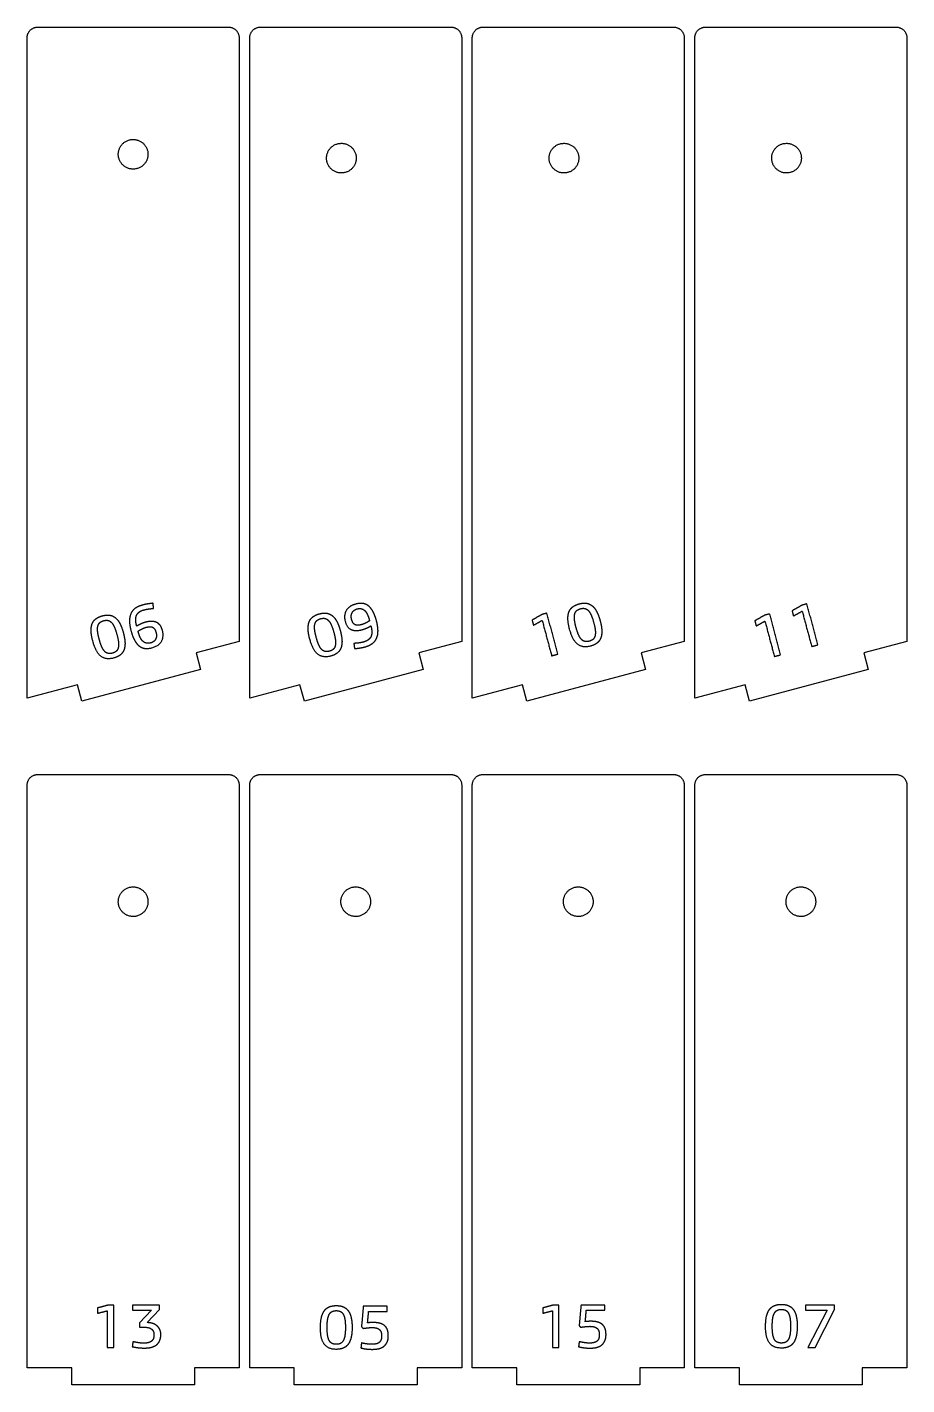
# Model space of a CAD drawing. Header units: millimetres. Extents: x 2900 to 3735, y -2384 to -1697.
# Drawn here: x 3320 to 3735, y -2338 to -1697 of the extents above; entities that cross this region are included whole.
import ezdxf

# ---------------------------------------------------------------- set-up
doc = ezdxf.new("R2010")
doc.units = ezdxf.units.MM
doc.layers.add('Cut Lines', color=1, linetype='Continuous', true_color=0xff0000)
doc.layers.add('Engrave Lines', color=5, linetype='Continuous', true_color=0x0000ff)

msp = doc.modelspace()

# ---------------------------------------------------------------- linework, layer by layer
at = {"layer": 'Cut Lines'}
for points in [[(3419.99, -1702.09), (3419.99, -1986.97), (3399.7, -1992.4), (3401.77, -2000.13), (3345.75, -2015.14), (3343.68, -2007.42), (3319.99, -2013.76), (3319.99, -1702.09)], [(3524.99, -1702.09), (3524.99, -1986.97), (3504.7, -1992.4), (3506.77, -2000.13), (3450.75, -2015.14), (3448.68, -2007.42), (3424.99, -2013.76), (3424.99, -1702.09)], [(3629.99, -1702.09), (3629.99, -1986.97), (3609.7, -1992.4), (3611.77, -2000.13), (3555.75, -2015.14), (3553.68, -2007.42), (3529.99, -2013.76), (3529.99, -1702.09)], [(3734.99, -1702.09), (3734.99, -1986.97), (3714.7, -1992.4), (3716.77, -2000.13), (3660.75, -2015.14), (3658.68, -2007.42), (3634.99, -2013.76), (3634.99, -1702.09)], [(3639.99, -2049.77), (3729.99, -2049.77)], [(3419.99, -2054.77), (3419.99, -2329.77), (3398.99, -2329.77), (3398.99, -2337.77), (3340.99, -2337.77), (3340.99, -2329.77), (3319.99, -2329.77), (3319.99, -2054.77)], [(3524.99, -2054.77), (3524.99, -2329.77), (3503.99, -2329.77), (3503.99, -2337.77), (3445.99, -2337.77), (3445.99, -2329.77), (3424.99, -2329.77), (3424.99, -2054.77)], [(3629.99, -2054.77), (3629.99, -2329.77), (3608.99, -2329.77), (3608.99, -2337.77), (3550.99, -2337.77), (3550.99, -2329.77), (3529.99, -2329.77), (3529.99, -2054.77)], [(3734.99, -2054.77), (3734.99, -2329.77), (3713.99, -2329.77), (3713.99, -2337.77), (3655.99, -2337.77), (3655.99, -2329.77), (3634.99, -2329.77), (3634.99, -2054.77)]]:
    msp.add_lwpolyline(points, dxfattribs=at)
for points, knots in [([(3319.99, -1702.09), (3319.99, -1701.95), (3320, -1701.66), (3320.05, -1701.23), (3320.15, -1700.79), (3320.29, -1700.35), (3320.47, -1699.92), (3320.7, -1699.5), (3320.97, -1699.1), (3321.28, -1698.73), (3321.62, -1698.38), (3322, -1698.07), (3322.4, -1697.8), (3322.82, -1697.58), (3323.25, -1697.4), (3323.69, -1697.26), (3324.13, -1697.16), (3324.56, -1697.1), (3324.85, -1697.09), (3324.99, -1697.09)], [336.199738, 336.199738, 336.199738, 336.199738, 336.622597, 337.05893, 337.507654, 337.967426, 338.43665, 338.913497, 339.395944, 339.881813, 340.368834, 340.854703, 341.337149, 341.813997, 342.28322, 342.742992, 343.191717, 343.62805, 344.050908, 344.050908, 344.050908, 344.050908]), ([(3414.99, -1697.09), (3415.13, -1697.09), (3415.41, -1697.1), (3415.85, -1697.16), (3416.29, -1697.26), (3416.72, -1697.4), (3417.16, -1697.58), (3417.58, -1697.8), (3417.98, -1698.07), (3418.35, -1698.38), (3418.7, -1698.73), (3419, -1699.1), (3419.27, -1699.5), (3419.5, -1699.92), (3419.68, -1700.35), (3419.82, -1700.79), (3419.92, -1701.23), (3419.97, -1701.66), (3419.99, -1701.95), (3419.99, -1702.09)], [434.050908, 434.050908, 434.050908, 434.050908, 434.473767, 434.9101, 435.358824, 435.818596, 436.28782, 436.764667, 437.247113, 437.732983, 438.220004, 438.705873, 439.188319, 439.665167, 440.13439, 440.594162, 441.042887, 441.47922, 441.902078, 441.902078, 441.902078, 441.902078]), ([(3424.99, -2054.77), (3424.99, -2054.63), (3425, -2054.34), (3425.05, -2053.91), (3425.15, -2053.47), (3425.29, -2053.04), (3425.47, -2052.6), (3425.7, -2052.18), (3425.97, -2051.78), (3426.28, -2051.41), (3426.62, -2051.06), (3427, -2050.75), (3427.4, -2050.49), (3427.82, -2050.26), (3428.25, -2050.08), (3428.69, -2049.94), (3429.13, -2049.84), (3429.56, -2049.78), (3429.85, -2049.77), (3429.99, -2049.77)], [1051, 1051, 1051, 1051, 1051.422859, 1051.859192, 1052.307916, 1052.767688, 1053.236911, 1053.713759, 1054.196205, 1054.682074, 1055.169095, 1055.654965, 1056.137411, 1056.614258, 1057.083482, 1057.543254, 1057.991978, 1058.428311, 1058.85117, 1058.85117, 1058.85117, 1058.85117]), ([(3519.99, -2049.77), (3520.13, -2049.77), (3520.41, -2049.78), (3520.85, -2049.84), (3521.29, -2049.94), (3521.72, -2050.08), (3522.16, -2050.26), (3522.58, -2050.49), (3522.98, -2050.75), (3523.35, -2051.06), (3523.7, -2051.41), (3524, -2051.78), (3524.27, -2052.18), (3524.5, -2052.6), (3524.68, -2053.04), (3524.82, -2053.47), (3524.92, -2053.91), (3524.97, -2054.34), (3524.99, -2054.63), (3524.99, -2054.77)], [1148.85117, 1148.85117, 1148.85117, 1148.85117, 1149.274028, 1149.710361, 1150.159086, 1150.618858, 1151.088081, 1151.564929, 1152.047375, 1152.533244, 1153.020265, 1153.506134, 1153.988581, 1154.465428, 1154.934652, 1155.394424, 1155.843148, 1156.279481, 1156.70234, 1156.70234, 1156.70234, 1156.70234]), ([(3634.99, -2054.77), (3634.99, -2054.63), (3635, -2054.34), (3635.05, -2053.91), (3635.15, -2053.47), (3635.29, -2053.04), (3635.47, -2052.6), (3635.7, -2052.18), (3635.97, -2051.78), (3636.28, -2051.41), (3636.62, -2051.06), (3637, -2050.75), (3637.4, -2050.49), (3637.82, -2050.26), (3638.25, -2050.08), (3638.69, -2049.94), (3639.13, -2049.84), (3639.56, -2049.78), (3639.85, -2049.77), (3639.99, -2049.77)], [1067.70221, 1067.70221, 1067.70221, 1067.70221, 1068.125069, 1068.561402, 1069.010126, 1069.469898, 1069.939122, 1070.415969, 1070.898416, 1071.384285, 1071.871306, 1072.357175, 1072.839621, 1073.316469, 1073.785692, 1074.245464, 1074.694189, 1075.130522, 1075.55338, 1075.55338, 1075.55338, 1075.55338]), ([(3729.99, -2049.77), (3730.13, -2049.77), (3730.41, -2049.78), (3730.85, -2049.84), (3731.29, -2049.94), (3731.72, -2050.08), (3732.16, -2050.26), (3732.58, -2050.49), (3732.98, -2050.75), (3733.35, -2051.06), (3733.7, -2051.41), (3734, -2051.78), (3734.27, -2052.18), (3734.5, -2052.6), (3734.68, -2053.04), (3734.82, -2053.47), (3734.92, -2053.91), (3734.97, -2054.34), (3734.99, -2054.63), (3734.99, -2054.77)], [393.85104, 393.85104, 393.85104, 393.85104, 394.273899, 394.710232, 395.158956, 395.618728, 396.087952, 396.564799, 397.047246, 397.533115, 398.020136, 398.506005, 398.988451, 399.465299, 399.934522, 400.394294, 400.843019, 401.279352, 401.70221, 401.70221, 401.70221, 401.70221])]:
    msp.add_open_spline(points, degree=3, knots=knots, dxfattribs=at)
for points in [[(3324.99, -1697.09), (3369.99, -1697.09), (3414.99, -1697.09)], [(3429.99, -1697.09), (3474.99, -1697.09), (3519.99, -1697.09)], [(3534.99, -1697.09), (3579.99, -1697.09), (3624.99, -1697.09)], [(3639.99, -1697.09), (3684.99, -1697.09), (3729.99, -1697.09)], [(3324.99, -2049.77), (3369.99, -2049.77), (3414.99, -2049.77)], [(3429.99, -2049.77), (3474.99, -2049.77), (3519.99, -2049.77)], [(3534.99, -2049.77), (3579.99, -2049.77), (3624.99, -2049.77)]]:
    msp.add_open_spline(points, degree=2, dxfattribs=at)
for points, weights in [([(3424.99, -1702.09), (3424.99, -1697.09), (3429.99, -1697.09)], [1, 0.707106781187, 1]), ([(3519.99, -1697.09), (3524.99, -1697.09), (3524.99, -1702.09)], [1, 0.707106781186, 1]), ([(3529.99, -1702.09), (3529.99, -1697.09), (3534.99, -1697.09)], [1, 0.707106781187, 1]), ([(3624.99, -1697.09), (3629.99, -1697.09), (3629.99, -1702.09)], [1, 0.707106781187, 1]), ([(3634.99, -1702.09), (3634.99, -1697.09), (3639.99, -1697.09)], [1, 0.707106781187, 1]), ([(3729.99, -1697.09), (3734.99, -1697.09), (3734.99, -1702.09)], [1, 0.707106781186, 1]), ([(3319.99, -2054.77), (3319.99, -2049.77), (3324.99, -2049.77)], [1, 0.707106781181, 1]), ([(3414.99, -2049.77), (3419.99, -2049.77), (3419.99, -2054.77)], [1, 0.707106781185, 1]), ([(3529.99, -2054.77), (3529.99, -2049.77), (3534.99, -2049.77)], [1, 0.707106781191, 1]), ([(3624.99, -2049.77), (3629.99, -2049.77), (3629.99, -2054.77)], [1, 0.707106781186, 1])]:
    msp.add_rational_spline(points, weights, degree=2, dxfattribs=at)
for points, knots in [([(3376.5, -1759.65), (3379.06, -1753.14), (3372.55, -1750.58), (3366.03, -1748.02), (3363.47, -1754.53), (3360.91, -1761.05), (3367.43, -1763.61), (3373.94, -1766.17), (3376.5, -1759.65)], [0, 0, 0, 10.995574, 10.995574, 21.991149, 21.991149, 32.986723, 32.986723, 43.982297, 43.982297, 43.982297]), ([(3463.86, -1764.38), (3469.34, -1768.74), (3473.7, -1763.27), (3478.06, -1757.79), (3472.59, -1753.43), (3467.11, -1749.07), (3462.75, -1754.54), (3458.39, -1760.01), (3463.86, -1764.38)], [-43.982297, -43.982297, -43.982297, -32.986723, -32.986723, -21.991149, -21.991149, -10.995574, -10.995574, 0, 0, 0]), ([(3568.86, -1764.38), (3574.34, -1768.74), (3578.7, -1763.27), (3583.06, -1757.79), (3577.59, -1753.43), (3572.11, -1749.07), (3567.75, -1754.54), (3563.39, -1760.01), (3568.86, -1764.38)], [-43.982297, -43.982297, -43.982297, -32.986723, -32.986723, -21.991149, -21.991149, -10.995574, -10.995574, 0, 0, 0]), ([(3673.86, -1764.38), (3679.34, -1768.74), (3683.7, -1763.27), (3688.06, -1757.79), (3682.59, -1753.43), (3677.11, -1749.07), (3672.75, -1754.54), (3668.39, -1760.01), (3673.86, -1764.38)], [-43.982297, -43.982297, -43.982297, -32.986723, -32.986723, -21.991149, -21.991149, -10.995574, -10.995574, 0, 0, 0]), ([(3375.62, -2113.93), (3379.78, -2108.3), (3374.15, -2104.14), (3368.51, -2099.98), (3364.36, -2105.61), (3360.2, -2111.24), (3365.83, -2115.4), (3371.46, -2119.56), (3375.62, -2113.93)], [0, 0, 0, 10.995574, 10.995574, 21.991149, 21.991149, 32.986723, 32.986723, 43.982297, 43.982297, 43.982297]), ([(3480.62, -2113.93), (3484.78, -2108.3), (3479.15, -2104.14), (3473.51, -2099.98), (3469.36, -2105.61), (3465.2, -2111.24), (3470.83, -2115.4), (3476.46, -2119.56), (3480.62, -2113.93)], [0, 0, 0, 10.995574, 10.995574, 21.991149, 21.991149, 32.986723, 32.986723, 43.982297, 43.982297, 43.982297]), ([(3585.62, -2113.93), (3589.78, -2108.3), (3584.15, -2104.14), (3578.51, -2099.98), (3574.36, -2105.61), (3570.2, -2111.24), (3575.83, -2115.4), (3581.46, -2119.56), (3585.62, -2113.93)], [0, 0, 0, 10.995574, 10.995574, 21.991149, 21.991149, 32.986723, 32.986723, 43.982297, 43.982297, 43.982297]), ([(3690.62, -2113.93), (3694.78, -2108.3), (3689.15, -2104.14), (3683.51, -2099.98), (3679.36, -2105.61), (3675.2, -2111.24), (3680.83, -2115.4), (3686.46, -2119.56), (3690.62, -2113.93)], [0, 0, 0, 10.995574, 10.995574, 21.991149, 21.991149, 32.986723, 32.986723, 43.982297, 43.982297, 43.982297])]:
    msp.add_rational_spline(points, [1, 0.707106781187, 1, 0.707106781187, 1, 0.707106781187, 1, 0.707106781187, 1], degree=2, knots=knots, dxfattribs=at)
at = {"layer": 'Engrave Lines'}
for p, q in [((3382.46, -2300.11), (3369.74, -2300.11)), ((3369.74, -2300.11), (3369.74, -2302.49)), ((3369.74, -2302.49), (3378.62, -2302.49)), ((3378.62, -2302.49), (3373.02, -2308.52)), ((3376.57, -2308.41), (3382.46, -2302.22)), ((3382.46, -2302.22), (3382.46, -2300.11)), ((3700.85, -2300.1), (3687.14, -2300.1)), ((3687.14, -2300.1), (3687.14, -2302.57)), ((3687.14, -2302.57), (3697.39, -2302.57)), ((3697.39, -2302.57), (3688.28, -2320.1)), ((3691.8, -2320.1), (3700.85, -2302.17)), ((3700.85, -2302.17), (3700.85, -2300.1)), ((3373.02, -2308.52), (3373.02, -2310.58)), ((3373.02, -2310.58), (3375.31, -2310.58)), ((3688.28, -2320.1), (3691.8, -2320.1))]:
    msp.add_line(p, q, dxfattribs=at)
for points, knots in [([(3379.35, -1968.97), (3378.84, -1969.01), (3378.19, -1969.09), (3377.54, -1969.17), (3376.87, -1969.27), (3376.2, -1969.38), (3375.55, -1969.52), (3374.9, -1969.66), (3374.38, -1969.8), (3372.49, -1970.31), (3371.13, -1971.22), (3369.77, -1972.12), (3369.05, -1973.58), (3368.33, -1975.03), (3368.28, -1977.12), (3368.24, -1979.2), (3369.01, -1982.07), (3369.73, -1984.75), (3370.69, -1986.48), (3371.66, -1988.22), (3372.89, -1989.15), (3374.12, -1990.08), (3375.6, -1990.26), (3377.09, -1990.43), (3378.86, -1989.96), (3382.06, -1989.1), (3383.34, -1986.93), (3384.61, -1984.75), (3383.83, -1981.83), (3383.42, -1980.32), (3382.7, -1979.36), (3381.97, -1978.41), (3380.96, -1977.95), (3379.94, -1977.49), (3378.66, -1977.49), (3377.38, -1977.5), (3375.86, -1977.9), (3374.66, -1978.22), (3373.59, -1978.73), (3372.52, -1979.23), (3371.66, -1979.77)], [-26, -26, -26, -25, -25, -24, -24, -23, -23, -22, -22, -21, -21, -20, -20, -19, -19, -18, -18, -17, -17, -16, -16, -15, -15, -14, -14, -13, -13, -12, -12, -11, -11, -10, -10, -9, -9, -8, -8, -7, -7, -6, -6, -6]), ([(3371.66, -1979.77), (3371.19, -1977.99), (3371.21, -1976.69), (3371.24, -1975.38), (3371.69, -1974.46), (3372.14, -1973.55), (3373, -1972.97), (3373.86, -1972.4), (3375.05, -1972.08), (3376.13, -1971.79), (3377.34, -1971.62), (3378.56, -1971.45), (3379.66, -1971.37)], [-6, -6, -6, -5, -5, -4, -4, -3, -3, -2, -2, -1, -1, 0, 0, 0]), ([(3474.42, -1990.3), (3475.5, -1990.26), (3476.75, -1990.08), (3477.99, -1989.9), (3479.09, -1989.61), (3481.04, -1989.08), (3482.48, -1988.17), (3483.91, -1987.26), (3484.68, -1985.79), (3485.44, -1984.32), (3485.5, -1982.22), (3485.55, -1980.12), (3484.78, -1977.25), (3484.07, -1974.57), (3483.12, -1972.83), (3482.17, -1971.1), (3480.96, -1970.16), (3479.74, -1969.22), (3478.26, -1969.04), (3476.79, -1968.86), (3475.02, -1969.34), (3471.83, -1970.19), (3470.54, -1972.38), (3469.24, -1974.56), (3470.03, -1977.49), (3470.84, -1980.52), (3472.89, -1981.38), (3474.94, -1982.25), (3477.97, -1981.44), (3479.16, -1981.12), (3480.22, -1980.62), (3481.29, -1980.12), (3482.14, -1979.58)], [-22, -22, -22, -21, -21, -20, -20, -19, -19, -18, -18, -17, -17, -16, -16, -15, -15, -14, -14, -13, -13, -12, -12, -11, -11, -10, -10, -9, -9, -8, -8, -7, -7, -6, -6, -6]), ([(3481.5, -1977.22), (3481.18, -1975.99), (3480.74, -1974.83), (3480.3, -1973.66), (3479.63, -1972.83), (3478.96, -1971.99), (3477.99, -1971.63), (3477.02, -1971.26), (3475.66, -1971.62), (3473.98, -1972.07), (3473.28, -1973.42), (3472.57, -1974.77), (3473.06, -1976.61), (3473.57, -1978.53), (3474.66, -1979.05), (3475.75, -1979.57), (3477.63, -1979.07), (3478.58, -1978.81), (3479.61, -1978.32), (3480.64, -1977.82), (3481.5, -1977.22)], [0, 0, 0, 1, 1, 2, 2, 3, 3, 4, 4, 5, 5, 6, 6, 7, 7, 8, 8, 9, 9, 10, 10, 10]), ([(3590.31, -1977.26), (3589.61, -1974.64), (3588.67, -1972.87), (3587.73, -1971.1), (3586.51, -1970.12), (3585.3, -1969.14), (3583.79, -1968.93), (3582.29, -1968.73), (3580.43, -1969.23), (3578.56, -1969.73), (3577.36, -1970.66), (3576.16, -1971.59), (3575.6, -1973.04), (3575.04, -1974.5), (3575.11, -1976.52), (3575.18, -1978.54), (3575.89, -1981.19), (3577.29, -1986.39), (3579.66, -1988.27), (3582.04, -1990.16), (3585.77, -1989.16), (3587.63, -1988.66), (3588.83, -1987.73), (3590.03, -1986.8), (3590.59, -1985.34), (3591.15, -1983.88), (3591.08, -1981.88), (3591.01, -1979.87), (3590.31, -1977.26)], [-14, -14, -14, -13, -13, -12, -12, -11, -11, -10, -10, -9, -9, -8, -8, -7, -7, -6, -6, -5, -5, -4, -4, -3, -3, -2, -2, -1, -1, 0, 0, 0]), ([(3587.27, -1978.11), (3586.7, -1975.96), (3586.07, -1974.55), (3585.45, -1973.15), (3584.69, -1972.37), (3583.94, -1971.59), (3583.06, -1971.4), (3582.17, -1971.22), (3581.04, -1971.52), (3579.91, -1971.83), (3579.23, -1972.43), (3578.56, -1973.03), (3578.3, -1974.08), (3578.04, -1975.13), (3578.2, -1976.66), (3578.36, -1978.19), (3578.93, -1980.34), (3579.5, -1982.46), (3580.13, -1983.86), (3580.75, -1985.27), (3581.5, -1986.03), (3582.25, -1986.8), (3583.13, -1986.98), (3584.02, -1987.17), (3585.15, -1986.86), (3586.28, -1986.56), (3586.96, -1985.96), (3587.63, -1985.36), (3587.9, -1984.32), (3588.16, -1983.28), (3588, -1981.76), (3587.84, -1980.23), (3587.27, -1978.11)], [0, 0, 0, 1, 1, 2, 2, 3, 3, 4, 4, 5, 5, 6, 6, 7, 7, 8, 8, 9, 9, 10, 10, 11, 11, 12, 12, 13, 13, 14, 14, 15, 15, 16, 16, 16]), ([(3365.37, -1982.89), (3364.67, -1980.28), (3363.73, -1978.51), (3362.78, -1976.74), (3361.57, -1975.75), (3360.35, -1974.77), (3358.85, -1974.57), (3357.34, -1974.36), (3355.48, -1974.86), (3353.62, -1975.36), (3352.42, -1976.29), (3351.21, -1977.22), (3350.65, -1978.68), (3350.09, -1980.14), (3350.17, -1982.16), (3350.24, -1984.18), (3350.95, -1986.82), (3352.34, -1992.02), (3354.72, -1993.91), (3357.09, -1995.79), (3360.82, -1994.79), (3362.68, -1994.29), (3363.89, -1993.36), (3365.09, -1992.43), (3365.65, -1990.98), (3366.21, -1989.52), (3366.14, -1987.51), (3366.07, -1985.51), (3365.37, -1982.89)], [-14, -14, -14, -13, -13, -12, -12, -11, -11, -10, -10, -9, -9, -8, -8, -7, -7, -6, -6, -5, -5, -4, -4, -3, -3, -2, -2, -1, -1, 0, 0, 0]), ([(3362.33, -1983.74), (3361.75, -1981.59), (3361.13, -1980.19), (3360.5, -1978.78), (3359.75, -1978), (3359, -1977.22), (3358.11, -1977.04), (3357.23, -1976.86), (3356.1, -1977.16), (3354.97, -1977.46), (3354.29, -1978.06), (3353.61, -1978.66), (3353.35, -1979.72), (3353.09, -1980.77), (3353.25, -1982.3), (3353.41, -1983.82), (3353.99, -1985.97), (3354.56, -1988.09), (3355.18, -1989.5), (3355.81, -1990.9), (3356.56, -1991.67), (3357.3, -1992.43), (3358.19, -1992.62), (3359.08, -1992.8), (3360.21, -1992.5), (3361.34, -1992.19), (3362.01, -1991.59), (3362.69, -1990.99), (3362.95, -1989.96), (3363.22, -1988.92), (3363.06, -1987.39), (3362.9, -1985.86), (3362.33, -1983.74)], [0, 0, 0, 1, 1, 2, 2, 3, 3, 4, 4, 5, 5, 6, 6, 7, 7, 8, 8, 9, 9, 10, 10, 11, 11, 12, 12, 13, 13, 14, 14, 15, 15, 16, 16, 16]), ([(3467.74, -1981.97), (3467.04, -1979.35), (3466.1, -1977.58), (3465.15, -1975.81), (3463.94, -1974.83), (3462.72, -1973.85), (3461.22, -1973.64), (3459.71, -1973.44), (3457.85, -1973.94), (3455.99, -1974.44), (3454.79, -1975.37), (3453.58, -1976.3), (3453.02, -1977.75), (3452.46, -1979.21), (3452.53, -1981.23), (3452.61, -1983.25), (3453.32, -1985.9), (3454.71, -1991.1), (3457.09, -1992.98), (3459.46, -1994.87), (3463.19, -1993.87), (3465.05, -1993.37), (3466.25, -1992.44), (3467.46, -1991.51), (3468.02, -1990.05), (3468.58, -1988.59), (3468.51, -1986.59), (3468.44, -1984.58), (3467.74, -1981.97)], [-14, -14, -14, -13, -13, -12, -12, -11, -11, -10, -10, -9, -9, -8, -8, -7, -7, -6, -6, -5, -5, -4, -4, -3, -3, -2, -2, -1, -1, 0, 0, 0]), ([(3464.7, -1982.81), (3464.12, -1980.66), (3463.5, -1979.26), (3462.87, -1977.85), (3462.12, -1977.08), (3461.37, -1976.3), (3460.48, -1976.11), (3459.59, -1975.93), (3458.46, -1976.23), (3457.34, -1976.54), (3456.66, -1977.14), (3455.98, -1977.74), (3455.72, -1978.79), (3455.46, -1979.84), (3455.62, -1981.37), (3455.78, -1982.9), (3456.36, -1985.05), (3456.93, -1987.17), (3457.55, -1988.57), (3458.18, -1989.98), (3458.92, -1990.74), (3459.67, -1991.51), (3460.56, -1991.69), (3461.45, -1991.87), (3462.57, -1991.57), (3463.7, -1991.27), (3464.38, -1990.67), (3465.06, -1990.07), (3465.32, -1989.03), (3465.59, -1987.99), (3465.43, -1986.46), (3465.26, -1984.94), (3464.7, -1982.81)], [0, 0, 0, 1, 1, 2, 2, 3, 3, 4, 4, 5, 5, 6, 6, 7, 7, 8, 8, 9, 9, 10, 10, 11, 11, 12, 12, 13, 13, 14, 14, 15, 15, 16, 16, 16]), ([(3482.14, -1979.58), (3482.62, -1981.38), (3482.58, -1982.7), (3482.55, -1984.01), (3482.06, -1984.92), (3481.57, -1985.83), (3480.66, -1986.4), (3479.76, -1986.97), (3478.51, -1987.3), (3477.49, -1987.57), (3476.33, -1987.71), (3475.17, -1987.85), (3474.12, -1987.89)], [-6, -6, -6, -5, -5, -4, -4, -3, -3, -2, -2, -1, -1, 0, 0, 0]), ([(3372.3, -1982.13), (3372.62, -1983.35), (3373.07, -1984.5), (3373.52, -1985.66), (3374.21, -1986.49), (3374.9, -1987.31), (3375.88, -1987.68), (3376.85, -1988.04), (3378.22, -1987.67), (3379.91, -1987.22), (3380.6, -1985.88), (3381.29, -1984.54), (3380.8, -1982.71), (3380.28, -1980.8), (3379.19, -1980.28), (3378.1, -1979.76), (3376.2, -1980.27), (3375.24, -1980.53), (3374.2, -1981.03), (3373.16, -1981.52), (3372.3, -1982.13)], [0, 0, 0, 1, 1, 2, 2, 3, 3, 4, 4, 5, 5, 6, 6, 7, 7, 8, 8, 9, 9, 10, 10, 10]), ([(3683.29, -2310.11), (3683.29, -2307.41), (3682.83, -2305.45), (3682.38, -2303.5), (3681.46, -2302.24), (3680.54, -2300.97), (3679.14, -2300.39), (3677.74, -2299.8), (3675.81, -2299.8), (3673.88, -2299.8), (3672.48, -2300.39), (3671.08, -2300.97), (3670.16, -2302.24), (3669.24, -2303.5), (3668.79, -2305.47), (3668.34, -2307.44), (3668.34, -2310.17), (3668.34, -2315.56), (3670.15, -2317.99), (3671.95, -2320.43), (3675.81, -2320.43), (3677.74, -2320.43), (3679.14, -2319.84), (3680.54, -2319.26), (3681.46, -2317.99), (3682.38, -2316.73), (3682.83, -2314.78), (3683.29, -2312.82), (3683.29, -2310.11)], [-14, -14, -14, -13, -13, -12, -12, -11, -11, -10, -10, -9, -9, -8, -8, -7, -7, -6, -6, -5, -5, -4, -4, -3, -3, -2, -2, -1, -1, 0, 0, 0]), ([(3473.29, -2310.7), (3473.29, -2307.99), (3472.83, -2306.04), (3472.38, -2304.08), (3471.46, -2302.82), (3470.54, -2301.56), (3469.14, -2300.97), (3467.74, -2300.38), (3465.81, -2300.38), (3463.88, -2300.38), (3462.48, -2300.97), (3461.08, -2301.56), (3460.16, -2302.82), (3459.24, -2304.08), (3458.79, -2306.05), (3458.34, -2308.02), (3458.34, -2310.76), (3458.34, -2316.14), (3460.15, -2318.58), (3461.95, -2321.02), (3465.81, -2321.02), (3467.74, -2321.02), (3469.14, -2320.43), (3470.54, -2319.84), (3471.46, -2318.58), (3472.38, -2317.32), (3472.83, -2315.36), (3473.29, -2313.41), (3473.29, -2310.7)], [-14, -14, -14, -13, -13, -12, -12, -11, -11, -10, -10, -9, -9, -8, -8, -7, -7, -6, -6, -5, -5, -4, -4, -3, -3, -2, -2, -1, -1, 0, 0, 0]), ([(3470.13, -2310.73), (3470.13, -2308.5), (3469.89, -2306.99), (3469.65, -2305.47), (3469.12, -2304.52), (3468.6, -2303.57), (3467.79, -2303.17), (3466.98, -2302.76), (3465.81, -2302.76), (3464.64, -2302.76), (3463.83, -2303.17), (3463.03, -2303.57), (3462.5, -2304.52), (3461.98, -2305.47), (3461.74, -2306.99), (3461.5, -2308.5), (3461.5, -2310.73), (3461.5, -2312.93), (3461.74, -2314.44), (3461.98, -2315.96), (3462.5, -2316.9), (3463.03, -2317.83), (3463.83, -2318.23), (3464.64, -2318.64), (3465.81, -2318.64), (3466.98, -2318.64), (3467.79, -2318.23), (3468.6, -2317.83), (3469.12, -2316.9), (3469.65, -2315.96), (3469.89, -2314.44), (3470.13, -2312.93), (3470.13, -2310.73)], [0, 0, 0, 1, 1, 2, 2, 3, 3, 4, 4, 5, 5, 6, 6, 7, 7, 8, 8, 9, 9, 10, 10, 11, 11, 12, 12, 13, 13, 14, 14, 15, 15, 16, 16, 16]), ([(3680.13, -2310.14), (3680.13, -2307.92), (3679.89, -2306.4), (3679.65, -2304.88), (3679.12, -2303.93), (3678.6, -2302.99), (3677.79, -2302.58), (3676.98, -2302.17), (3675.81, -2302.17), (3674.64, -2302.17), (3673.83, -2302.58), (3673.03, -2302.99), (3672.5, -2303.93), (3671.98, -2304.88), (3671.74, -2306.4), (3671.5, -2307.92), (3671.5, -2310.14), (3671.5, -2312.34), (3671.74, -2313.86), (3671.98, -2315.38), (3672.5, -2316.31), (3673.03, -2317.24), (3673.83, -2317.65), (3674.64, -2318.05), (3675.81, -2318.05), (3676.98, -2318.05), (3677.79, -2317.65), (3678.6, -2317.24), (3679.12, -2316.31), (3679.65, -2315.38), (3679.89, -2313.86), (3680.13, -2312.34), (3680.13, -2310.14)], [0, 0, 0, 1, 1, 2, 2, 3, 3, 4, 4, 5, 5, 6, 6, 7, 7, 8, 8, 9, 9, 10, 10, 11, 11, 12, 12, 13, 13, 14, 14, 15, 15, 16, 16, 16]), ([(3369.59, -2319.76), (3370.83, -2320.05), (3372.28, -2320.23), (3373.74, -2320.41), (3375.31, -2320.41), (3376.99, -2320.41), (3378.42, -2320.08), (3379.85, -2319.75), (3380.87, -2319.01), (3381.89, -2318.28), (3382.46, -2317.04), (3383.04, -2315.81), (3383.04, -2314.01), (3383.04, -2312.47), (3382.45, -2311.42), (3381.86, -2310.37), (3380.93, -2309.69), (3380, -2309.01), (3378.84, -2308.71), (3377.68, -2308.41), (3376.57, -2308.41)], [-27, -27, -27, -26, -26, -25, -25, -24, -24, -23, -23, -22, -22, -21, -21, -20, -20, -19, -19, -18, -18, -17, -17, -17]), ([(3375.31, -2310.58), (3377.41, -2310.58), (3378.62, -2311.42), (3379.82, -2312.27), (3379.82, -2314.14), (3379.82, -2315.29), (3379.49, -2316.04), (3379.16, -2316.8), (3378.54, -2317.25), (3377.92, -2317.7), (3377.05, -2317.9), (3376.18, -2318.1), (3375.1, -2318.1), (3373.71, -2318.1), (3372.36, -2317.9), (3371.01, -2317.7), (3369.86, -2317.4)], [-36, -36, -36, -35, -35, -34, -34, -33, -33, -32, -32, -31, -31, -30, -30, -29, -29, -28, -28, -28]), ([(3477.44, -2320.35), (3478.73, -2320.69), (3480.01, -2320.85), (3481.29, -2321.02), (3482.85, -2321.02), (3484.53, -2321.02), (3485.92, -2320.69), (3487.3, -2320.35), (3488.28, -2319.59), (3489.27, -2318.82), (3489.82, -2317.57), (3490.37, -2316.32), (3490.37, -2314.52), (3490.37, -2312.75), (3489.85, -2311.56), (3489.33, -2310.37), (3488.39, -2309.66), (3487.45, -2308.96), (3486.13, -2308.66), (3484.8, -2308.35), (3483.18, -2308.35), (3482.52, -2308.35), (3481.78, -2308.41), (3481.05, -2308.47), (3480.59, -2308.53)], [-31, -31, -31, -30, -30, -29, -29, -28, -28, -27, -27, -26, -26, -25, -25, -24, -24, -23, -23, -22, -22, -21, -21, -20, -20, -19, -19, -19]), ([(3478.46, -2311.15), (3479.42, -2311), (3480.59, -2310.87), (3481.77, -2310.73), (3482.73, -2310.73), (3483.72, -2310.73), (3484.55, -2310.91), (3485.38, -2311.09), (3485.96, -2311.53), (3486.55, -2311.96), (3486.88, -2312.72), (3487.21, -2313.47), (3487.21, -2314.61), (3487.21, -2315.84), (3486.88, -2316.63), (3486.55, -2317.41), (3485.95, -2317.86), (3485.35, -2318.31), (3484.5, -2318.47), (3483.66, -2318.64), (3482.67, -2318.64), (3481.38, -2318.64), (3480.17, -2318.46), (3478.97, -2318.28), (3477.71, -2317.98)], [-13, -13, -13, -12, -12, -11, -11, -10, -10, -9, -9, -8, -8, -7, -7, -6, -6, -5, -5, -4, -4, -3, -3, -2, -2, -1, -1, -1]), ([(3580.13, -2319.78), (3581.43, -2320.11), (3582.71, -2320.28), (3583.98, -2320.44), (3585.55, -2320.44), (3587.23, -2320.44), (3588.61, -2320.11), (3590, -2319.78), (3590.98, -2319.01), (3591.96, -2318.25), (3592.52, -2317), (3593.07, -2315.75), (3593.07, -2313.94), (3593.07, -2312.17), (3592.55, -2310.98), (3592.02, -2309.79), (3591.09, -2309.09), (3590.15, -2308.38), (3588.82, -2308.08), (3587.5, -2307.78), (3585.88, -2307.78), (3585.22, -2307.78), (3584.48, -2307.84), (3583.74, -2307.9), (3583.29, -2307.96)], [-31, -31, -31, -30, -30, -29, -29, -28, -28, -27, -27, -26, -26, -25, -25, -24, -24, -23, -23, -22, -22, -21, -21, -20, -20, -19, -19, -19]), ([(3581.16, -2310.58), (3582.12, -2310.43), (3583.29, -2310.29), (3584.46, -2310.16), (3585.43, -2310.16), (3586.42, -2310.16), (3587.25, -2310.34), (3588.07, -2310.52), (3588.66, -2310.95), (3589.25, -2311.39), (3589.58, -2312.14), (3589.91, -2312.89), (3589.91, -2314.04), (3589.91, -2315.27), (3589.58, -2316.05), (3589.25, -2316.83), (3588.65, -2317.28), (3588.04, -2317.73), (3587.2, -2317.9), (3586.36, -2318.07), (3585.37, -2318.07), (3584.07, -2318.07), (3582.87, -2317.88), (3581.67, -2317.7), (3580.4, -2317.4)], [-13, -13, -13, -12, -12, -11, -11, -10, -10, -9, -9, -8, -8, -7, -7, -6, -6, -5, -5, -4, -4, -3, -3, -2, -2, -1, -1, -1])]:
    msp.add_open_spline(points, degree=2, knots=knots, dxfattribs=at)
for points in [[(3379.66, -1971.37), (3379.51, -1970.17), (3379.35, -1968.97)], [(3685.46, -1969.89), (3683.15, -1971.21), (3680.85, -1972.53)], [(3680.85, -1972.53), (3681.17, -1973.75), (3681.5, -1974.97)], [(3681.5, -1974.97), (3683.56, -1973.81), (3685.61, -1972.66)], [(3687.85, -1969.26), (3686.65, -1969.57), (3685.46, -1969.89)], [(3685.61, -1972.66), (3687.85, -1981.01), (3690.09, -1989.36)], [(3693.02, -1988.57), (3690.43, -1978.91), (3687.85, -1969.26)], [(3562.8, -1974.26), (3560.49, -1975.58), (3558.18, -1976.9)], [(3558.18, -1976.9), (3558.51, -1978.12), (3558.83, -1979.34)], [(3558.83, -1979.34), (3560.89, -1978.18), (3562.95, -1977.03)], [(3565.18, -1973.63), (3563.99, -1973.94), (3562.8, -1974.26)], [(3562.95, -1977.03), (3565.18, -1985.38), (3567.42, -1993.73)], [(3570.36, -1992.94), (3567.77, -1983.28), (3565.18, -1973.63)], [(3667.89, -1974.6), (3665.58, -1975.92), (3663.27, -1977.24)], [(3663.27, -1977.24), (3663.6, -1978.46), (3663.92, -1979.68)], [(3663.92, -1979.68), (3665.98, -1978.52), (3668.04, -1977.37)], [(3670.27, -1973.96), (3669.08, -1974.28), (3667.89, -1974.6)], [(3668.04, -1977.37), (3670.27, -1985.72), (3672.51, -1994.07)], [(3675.45, -1993.28), (3672.86, -1983.62), (3670.27, -1973.96)], [(3474.12, -1987.89), (3474.27, -1989.09), (3474.42, -1990.3)], [(3690.09, -1989.36), (3691.55, -1988.97), (3693.02, -1988.57)], [(3567.42, -1993.73), (3568.89, -1993.34), (3570.36, -1992.94)], [(3672.51, -1994.07), (3673.98, -1993.68), (3675.45, -1993.28)], [(3358.37, -2300.11), (3355.8, -2300.79), (3353.23, -2301.46)], [(3353.23, -2301.46), (3353.23, -2302.73), (3353.23, -2303.99)], [(3353.23, -2303.99), (3355.52, -2303.4), (3357.8, -2302.82)], [(3357.8, -2302.82), (3357.8, -2311.46), (3357.8, -2320.11)], [(3360.84, -2300.11), (3359.61, -2300.11), (3358.37, -2300.11)], [(3360.84, -2320.11), (3360.84, -2310.11), (3360.84, -2300.11)], [(3478.58, -2300.69), (3478.14, -2305.53), (3477.71, -2310.37)], [(3489.77, -2300.69), (3484.18, -2300.69), (3478.58, -2300.69)], [(3480.59, -2308.53), (3480.83, -2305.86), (3481.08, -2303.18)], [(3481.08, -2303.18), (3485.42, -2303.18), (3489.77, -2303.18)], [(3489.77, -2303.18), (3489.77, -2301.93), (3489.77, -2300.69)], [(3568.37, -2300.11), (3565.8, -2300.79), (3563.23, -2301.46)], [(3563.23, -2301.46), (3563.23, -2302.73), (3563.23, -2303.99)], [(3563.23, -2303.99), (3565.52, -2303.4), (3567.8, -2302.82)], [(3567.8, -2302.82), (3567.8, -2311.46), (3567.8, -2320.11)], [(3570.84, -2300.11), (3569.61, -2300.11), (3568.37, -2300.11)], [(3570.84, -2320.11), (3570.84, -2310.11), (3570.84, -2300.11)], [(3581.28, -2300.11), (3580.84, -2304.95), (3580.4, -2309.79)], [(3592.47, -2300.11), (3586.87, -2300.11), (3581.28, -2300.11)], [(3583.29, -2307.96), (3583.53, -2305.28), (3583.77, -2302.61)], [(3583.77, -2302.61), (3588.12, -2302.61), (3592.47, -2302.61)], [(3592.47, -2302.61), (3592.47, -2301.36), (3592.47, -2300.11)], [(3477.71, -2310.37), (3478.08, -2310.76), (3478.46, -2311.15)], [(3580.4, -2309.79), (3580.78, -2310.19), (3581.16, -2310.58)], [(3369.86, -2317.4), (3369.73, -2318.58), (3369.59, -2319.76)], [(3477.71, -2317.98), (3477.57, -2319.17), (3477.44, -2320.35)], [(3580.4, -2317.4), (3580.27, -2318.59), (3580.13, -2319.78)], [(3357.8, -2320.11), (3359.32, -2320.11), (3360.84, -2320.11)], [(3567.8, -2320.11), (3569.32, -2320.11), (3570.84, -2320.11)]]:
    msp.add_open_spline(points, degree=2, dxfattribs=at)

doc.saveas('drawing.dxf')
